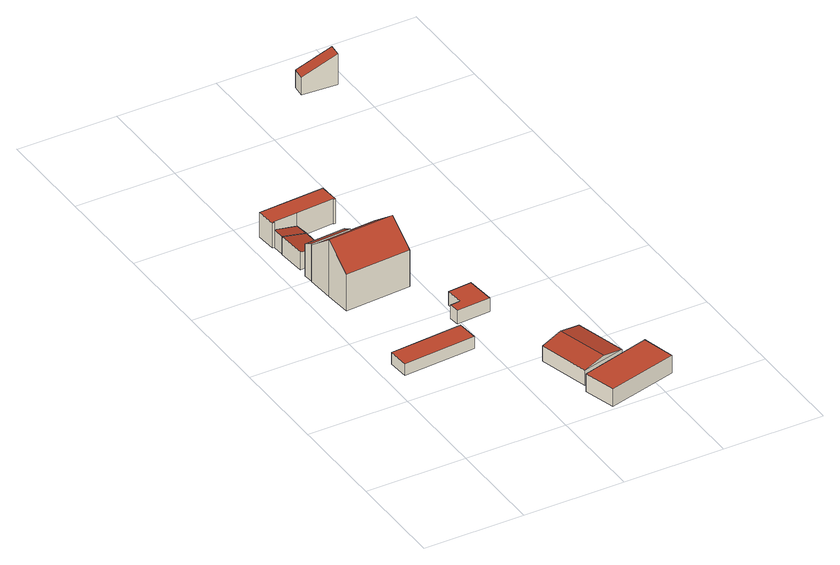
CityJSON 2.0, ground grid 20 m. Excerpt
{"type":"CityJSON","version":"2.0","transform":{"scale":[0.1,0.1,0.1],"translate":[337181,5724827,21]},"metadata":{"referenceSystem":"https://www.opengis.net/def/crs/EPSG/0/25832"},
"CityObjects":{
"building1":{"type":"Building","attributes":{"Geometrietyp2DReferenz":"3000","Gemeindeschluessel":"05170048","function":"31001_1310","roofType":"1000","measuredHeight":2.48},"address":[{"country":"Germany","locality":"Wesel","thoroughfareNumber":"16","thoroughfareName":"Am Lippehafen"}],"geometry":[{"type":"Solid","lod":"2","boundaries":[[[[0,1,2,3]],[[4,5,1,0]],[[6,7,5,4]],[[3,2,7,6]],[[4,0,3,6]],[[1,5,7,2]]]],"semantics":{"surfaces":[{"type":"WallSurface"},{"type":"RoofSurface"},{"type":"GroundSurface"}],"values":[[0,0,0,0,1,2]]}}]},
"building2":{"type":"Building","attributes":{"Geometrietyp2DReferenz":"3000","Gemeindeschluessel":"05170048","function":"31001_1010","roofType":"2100","measuredHeight":7.78},"address":[{"country":"Germany","locality":"Wesel","thoroughfareNumber":"18","thoroughfareName":"Am Lippehafen"}],"geometry":[{"type":"Solid","lod":"2","boundaries":[[[[8,9,10,11]],[[12,13,9,8]],[[14,15,13,12]],[[11,10,15,14]],[[12,8,11,14]],[[9,13,15,10]]]],"semantics":{"surfaces":[{"type":"WallSurface"},{"type":"RoofSurface"},{"type":"GroundSurface"}],"values":[[0,0,0,0,1,2]]}}]},
"building3":{"type":"Building","attributes":{"Gemeindeschluessel":"05170048","Geometrietyp2DReferenz":"3000","function":"31001_2723","roofType":"2100","measuredHeight":3.77},"address":[{"country":"Germany","locality":"Wesel","thoroughfareNumber":"18","thoroughfareName":"Am Lippehafen"}],"geometry":[{"type":"Solid","lod":"2","boundaries":[[[[16,17,18,19]],[[20,21,17,16]],[[22,23,21,20]],[[19,18,23,22]],[[20,16,19,22]],[[17,21,23,18]]]],"semantics":{"surfaces":[{"type":"WallSurface"},{"type":"RoofSurface"},{"type":"GroundSurface"}],"values":[[0,0,0,0,1,2]]}}]},
"building4":{"type":"Building","attributes":{"Geometrietyp2DReferenz":"3000","Gemeindeschluessel":"05170048","function":"31001_2723","roofType":"2100","measuredHeight":3.64},"address":[{"country":"Germany","locality":"Wesel","thoroughfareNumber":"18","thoroughfareName":"Am Lippehafen"}],"geometry":[{"type":"Solid","lod":"2","boundaries":[[[[24,25,26,27]],[[28,29,25,24]],[[22,30,29,28]],[[31,32,30,22]],[[27,26,32,31]],[[22,28,24,27,31]],[[25,29,30,32,26]]]],"semantics":{"surfaces":[{"type":"WallSurface"},{"type":"RoofSurface"},{"type":"GroundSurface"}],"values":[[0,0,0,0,0,1,2]]}}]},
"building5":{"type":"Building","attributes":{"Geometrietyp2DReferenz":"3000","Gemeindeschluessel":"05170048","function":"31001_1010","roofType":"3100","measuredHeight":11.92},"address":[{"country":"Germany","locality":"Wesel","thoroughfareNumber":"18","thoroughfareName":"Am Lippehafen"}],"geometry":[{"type":"Solid","lod":"2","boundaries":[[[[33,34,35,36]],[[37,38,34,33]],[[39,40,38,37]],[[41,42,40,39]],[[43,44,42,41]],[[45,46,44,43]],[[36,35,46,45]],[[41,39,37,33,43]],[[36,45,43,33]],[[34,38,40,42,44,46,35]]]],"semantics":{"surfaces":[{"type":"WallSurface"},{"type":"RoofSurface"},{"type":"GroundSurface"}],"values":[[0,0,0,0,0,0,0,1,1,2]]}}]},
"building6":{"type":"Building","attributes":{"Geometrietyp2DReferenz":"3000","Gemeindeschluessel":"05170048","function":"31001_2723","roofType":"1000","measuredHeight":5.18},"address":[{"country":"Germany","locality":"Wesel","thoroughfareNumber":"18","thoroughfareName":"Am Lippehafen"}],"geometry":[{"type":"Solid","lod":"2","boundaries":[[[[47,48,49,50]],[[51,52,48,47]],[[53,54,52,51]],[[55,56,54,53]],[[57,58,56,55]],[[59,29,58,57]],[[60,25,29,59]],[[61,26,25,60]],[[50,49,26,61]],[[60,59,57,55,53,51,47,50,61]],[[48,52,54,56,58,29,25,26,49]]]],"semantics":{"surfaces":[{"type":"WallSurface"},{"type":"RoofSurface"},{"type":"GroundSurface"}],"values":[[0,0,0,0,0,0,0,0,0,1,2]]}}]},
"building7":{"type":"Building","attributes":{"Geometrietyp2DReferenz":"3000","Gemeindeschluessel":"05170048","function":"31001_2723","roofType":"1000","measuredHeight":2.8},"address":[{"country":"Germany","locality":"Wesel","thoroughfareNumber":"18","thoroughfareName":"Am Lippehafen"}],"geometry":[{"type":"Solid","lod":"2","boundaries":[[[[62,63,64,65]],[[66,67,63,62]],[[68,69,67,66]],[[70,71,69,68]],[[72,73,71,70]],[[65,64,73,72]],[[70,68,66,62,65,72]],[[63,67,69,71,73,64]]]],"semantics":{"surfaces":[{"type":"WallSurface"},{"type":"RoofSurface"},{"type":"GroundSurface"}],"values":[[0,0,0,0,0,0,1,2]]}}]},
"building8":{"type":"Building","attributes":{"Geometrietyp2DReferenz":"3000","Gemeindeschluessel":"05170048","function":"31001_1310","roofType":"3100","measuredHeight":4.09},"address":[{"country":"Germany","locality":"Wesel","thoroughfareNumber":"16","thoroughfareName":"Am Lippehafen"}],"geometry":[{"type":"Solid","lod":"2","boundaries":[[[[74,75,76,77]],[[78,79,75,74]],[[80,81,79,78]],[[77,76,81,80]],[[74,82,78]],[[80,83,77]],[[77,83,82,74]],[[78,82,83,80]],[[75,79,81,76]]]],"semantics":{"surfaces":[{"type":"WallSurface"},{"type":"RoofSurface"},{"type":"GroundSurface"}],"values":[[0,0,0,0,0,0,1,1,2]]}}]},
"building9":{"type":"Building","attributes":{"Geometrietyp2DReferenz":"3000","Gemeindeschluessel":"05170048","function":"51009_1610","roofType":"1000","measuredHeight":3.73},"geometry":[{"type":"Solid","lod":"2","boundaries":[[[[84,85,86,87]],[[88,89,85,84]],[[90,91,89,88]],[[87,86,91,90]],[[88,84,87,90]],[[85,89,91,86]]]],"semantics":{"surfaces":[{"type":"WallSurface"},{"type":"RoofSurface"},{"type":"GroundSurface"}],"values":[[0,0,0,0,1,2]]}}]},
"building10":{"type":"Building","attributes":{"Geometrietyp2DReferenz":"3000","Gemeindeschluessel":"05170048","function":"51009_1610","roofType":"2100","measuredHeight":6.56},"geometry":[{"type":"Solid","lod":"2","boundaries":[[[[92,93,94,95]],[[96,97,93,92]],[[98,99,97,96]],[[95,94,99,98]],[[96,92,95,98]],[[93,97,99,94]]]],"semantics":{"surfaces":[{"type":"WallSurface"},{"type":"RoofSurface"},{"type":"GroundSurface"}],"values":[[0,0,0,0,1,2]]}}]}
},
"vertices":[
[164,252,49],[164,252,24],[161,294,24],[161,294,49],[19,241,49],[19,241,24],[16,283,49],[16,283,24],
[17,582,97],[17,582,30],[19,563,30],[19,563,108],[99,587,98],[99,587,30],[100,568,108],[100,568,30],
[20,603,67],[20,603,29],[69,607,29],[69,607,55],[16,659,67],[16,659,29],[66,662,55],[66,662,29],
[14,686,66],[14,686,30],[15,684,30],[15,684,66],[63,689,55],[63,689,30],[66,662,30],[16,659,66],[16,659,30],
[22,509,148],[22,509,29],[26,455,29],[26,455,106],[19,563,106],[19,563,29],[100,568,106],[100,568,29],[151,572,106],[151,572,29],[155,518,148],[155,518,29],[158,464,106],[158,464,29],
[8,724,82],[8,724,30],[11,684,30],[11,684,82],[140,732,82],[140,732,30],[143,693,82],[143,693,30],[139,693,82],[139,693,30],[139,695,82],[139,695,30],[63,689,82],[14,686,82],[15,684,82],
[241,331,56],[241,331,28],[236,388,28],[236,388,56],[173,326,56],[173,326,28],[171,347,56],[171,347,28],[192,349,56],[192,349,28],[189,384,56],[189,384,28],
[371,100,41],[371,100,9],[344,201,9],[344,201,41],[284,77,41],[284,77,9],[257,178,41],[257,178,9],[328,88,50],[300,190,50],
[439,44,38],[439,44,1],[422,109,1],[422,109,38],[299,7,38],[299,7,1],[282,71,38],[282,71,1],
[277,1040,83],[277,1040,46],[347,1035,46],[347,1035,111],[279,1065,83],[279,1065,46],[349,1060,111],[349,1060,46]
]}
